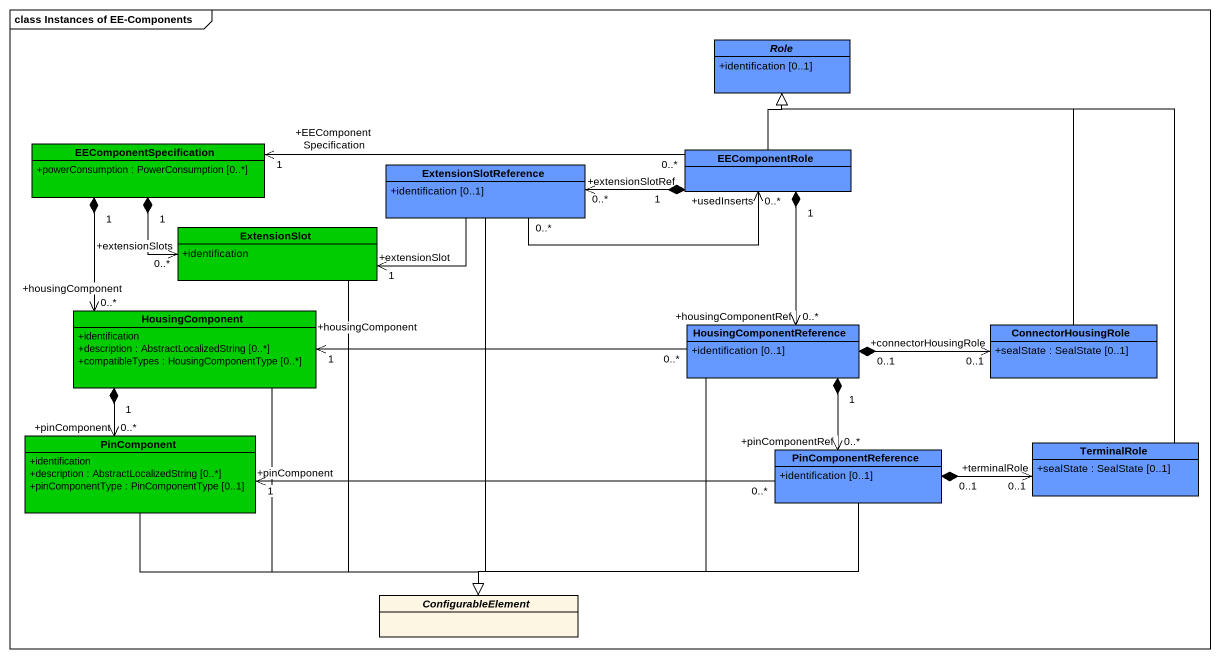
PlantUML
@startuml
mainframe class Instances of EE-Components
hide circle
hide empty members
skinparam classAttributeIconSize 0
abstract class Role #6699FF {
  +identification [0..1]
}
class EEComponentSpecification #00CC00 {
  +powerConsumption : PowerConsumption [0..*]
}
class EEComponentRole #6699FF
class ExtensionSlotReference #6699FF {
  +identification [0..1]
}
class ExtensionSlot #00CC00 {
  +identification
}
class HousingComponent #00CC00 {
  +identification
  +description : AbstractLocalizedString [0..*]
  +compatibleTypes : HousingComponentType [0..*]
}
class HousingComponentReference #6699FF {
  +identification [0..1]
}
class ConnectorHousingRole #6699FF {
  +sealState : SealState [0..1]
}
class PinComponent #00CC00 {
  +identification
  +description : AbstractLocalizedString [0..*]
  +pinComponentType : PinComponentType [0..1]
}
class PinComponentReference #6699FF {
  +identification [0..1]
}
class TerminalRole #6699FF {
  +sealState : SealState [0..1]
}
abstract class ConfigurableElement
EEComponentSpecification "1" *--> "+extensionSlots\n0..*" ExtensionSlot
EEComponentSpecification "1" *--> "+housingComponent\n0..*" HousingComponent
EEComponentRole -up-|> Role
EEComponentRole "0..*" -left-> "+EEComponentSpecification\n1" EEComponentSpecification
EEComponentRole "1" *-left-> "0..*\n+extensionSlotRef" ExtensionSlotReference
EEComponentRole "0..*\n+usedInserts" <-left- "0..*" ExtensionSlotReference
EEComponentRole "1" *--> "+housingComponentRef\n0..*" HousingComponentReference
ExtensionSlotReference --|> ConfigurableElement
ExtensionSlot "+extensionSlot\n1" <-right- ExtensionSlotReference
ExtensionSlot --|> ConfigurableElement
HousingComponent "1" *--> "+pinComponent\n0..*" PinComponent
HousingComponent --|> ConfigurableElement
HousingComponentReference "0..*" -left-> "+housingComponent\n1" HousingComponent
HousingComponentReference "0..1" *-right-> "0..1\n+connectorHousingRole" ConnectorHousingRole
HousingComponentReference "1" *--> "+pinComponentRef\n0..*" PinComponentReference
HousingComponentReference --|> ConfigurableElement
ConnectorHousingRole -up-|> Role
PinComponent -right-|> ConfigurableElement
PinComponentReference "0..*" -left-> "+pinComponent\n1" PinComponent
PinComponentReference "0..1" *-right-> "+terminalRole\n0..1" TerminalRole
PinComponentReference -left-|> ConfigurableElement
TerminalRole -up-|> Role
@enduml
